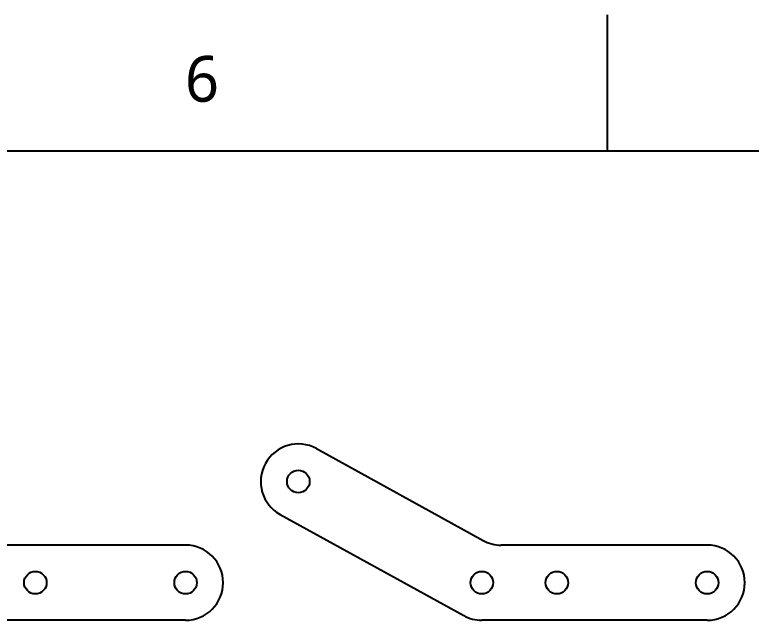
# Model space of a CAD drawing. Extents: x 0.1 to 34, y 0 to 22.
# Drawn here: x 9.681 to 13.541, y 18.791 to 21.962 of the extents above; entities that cross this region are included whole.
import ezdxf

# ---------------------------------------------------------------- set-up
doc = ezdxf.new("R2010")
doc.units = 0
doc.header["$LTSCALE"] = 0.5
doc.header["$MEASUREMENT"] = 0
for name, color, linetype in [('BORDER_FRAME', 7, 'CONTINUOUS'), ('BORDER_ZONES', 7, 'CONTINUOUS'), ('VISIBLE', 7, 'CONTINUOUS')]:
    doc.layers.add(name, color=color, linetype=linetype)
doc.styles.add('ONSHAPE-STANDARD', font='NotoSans-Regular.ttf')

msp = doc.modelspace()

# ---------------------------------------------------------------- linework, layer by layer
at = {"layer": 'BORDER_FRAME'}
msp.add_line((0.7875, 21.25), (33.2875, 21.25), dxfattribs=at)
at = {"layer": 'BORDER_ZONES'}
msp.add_line((12.7875, 21.25), (12.7875, 21.9625), dxfattribs=at)
at = {"layer": 'VISIBLE'}
for p, q in [((11.2623, 19.6897), (12.1352, 19.209)), ((11.0723, 19.3449), (12.034, 18.8153)), ((10.5767, 19.1845), (9.4969, 19.1845)), ((13.31, 19.1845), (12.2302, 19.1845)), ((10.5767, 18.7908), (9.3956, 18.7908)), ((13.31, 18.7908), (12.1289, 18.7908))]:
    msp.add_line(p, q, dxfattribs=at)
for centre in [(11.1673, 19.5173), (9.7893, 18.9877), (10.5767, 18.9877), (12.1289, 18.9877), (12.5226, 18.9877), (13.31, 18.9877)]:
    msp.add_circle(centre, 0.0591, dxfattribs=at)
for centre, start, end in [((11.1673, 19.5173), 61.157, 241.157), ((10.5767, 18.9877), 270, 90), ((12.2302, 19.3814), 241.157, 270), ((13.31, 18.9877), 270, 90), ((12.1289, 18.9877), 241.157, 270)]:
    msp.add_arc(centre, 0.1969, start, end, dxfattribs=at)

# ---------------------------------------------------------------- texts
at = {"layer": 'BORDER_ZONES', "insert": (10.6625, 21.625), "char_height": 0.24, "attachment_point": 5, "style": 'ONSHAPE-STANDARD'}
msp.add_mtext('6', dxfattribs=at)

doc.saveas('drawing.dxf')
